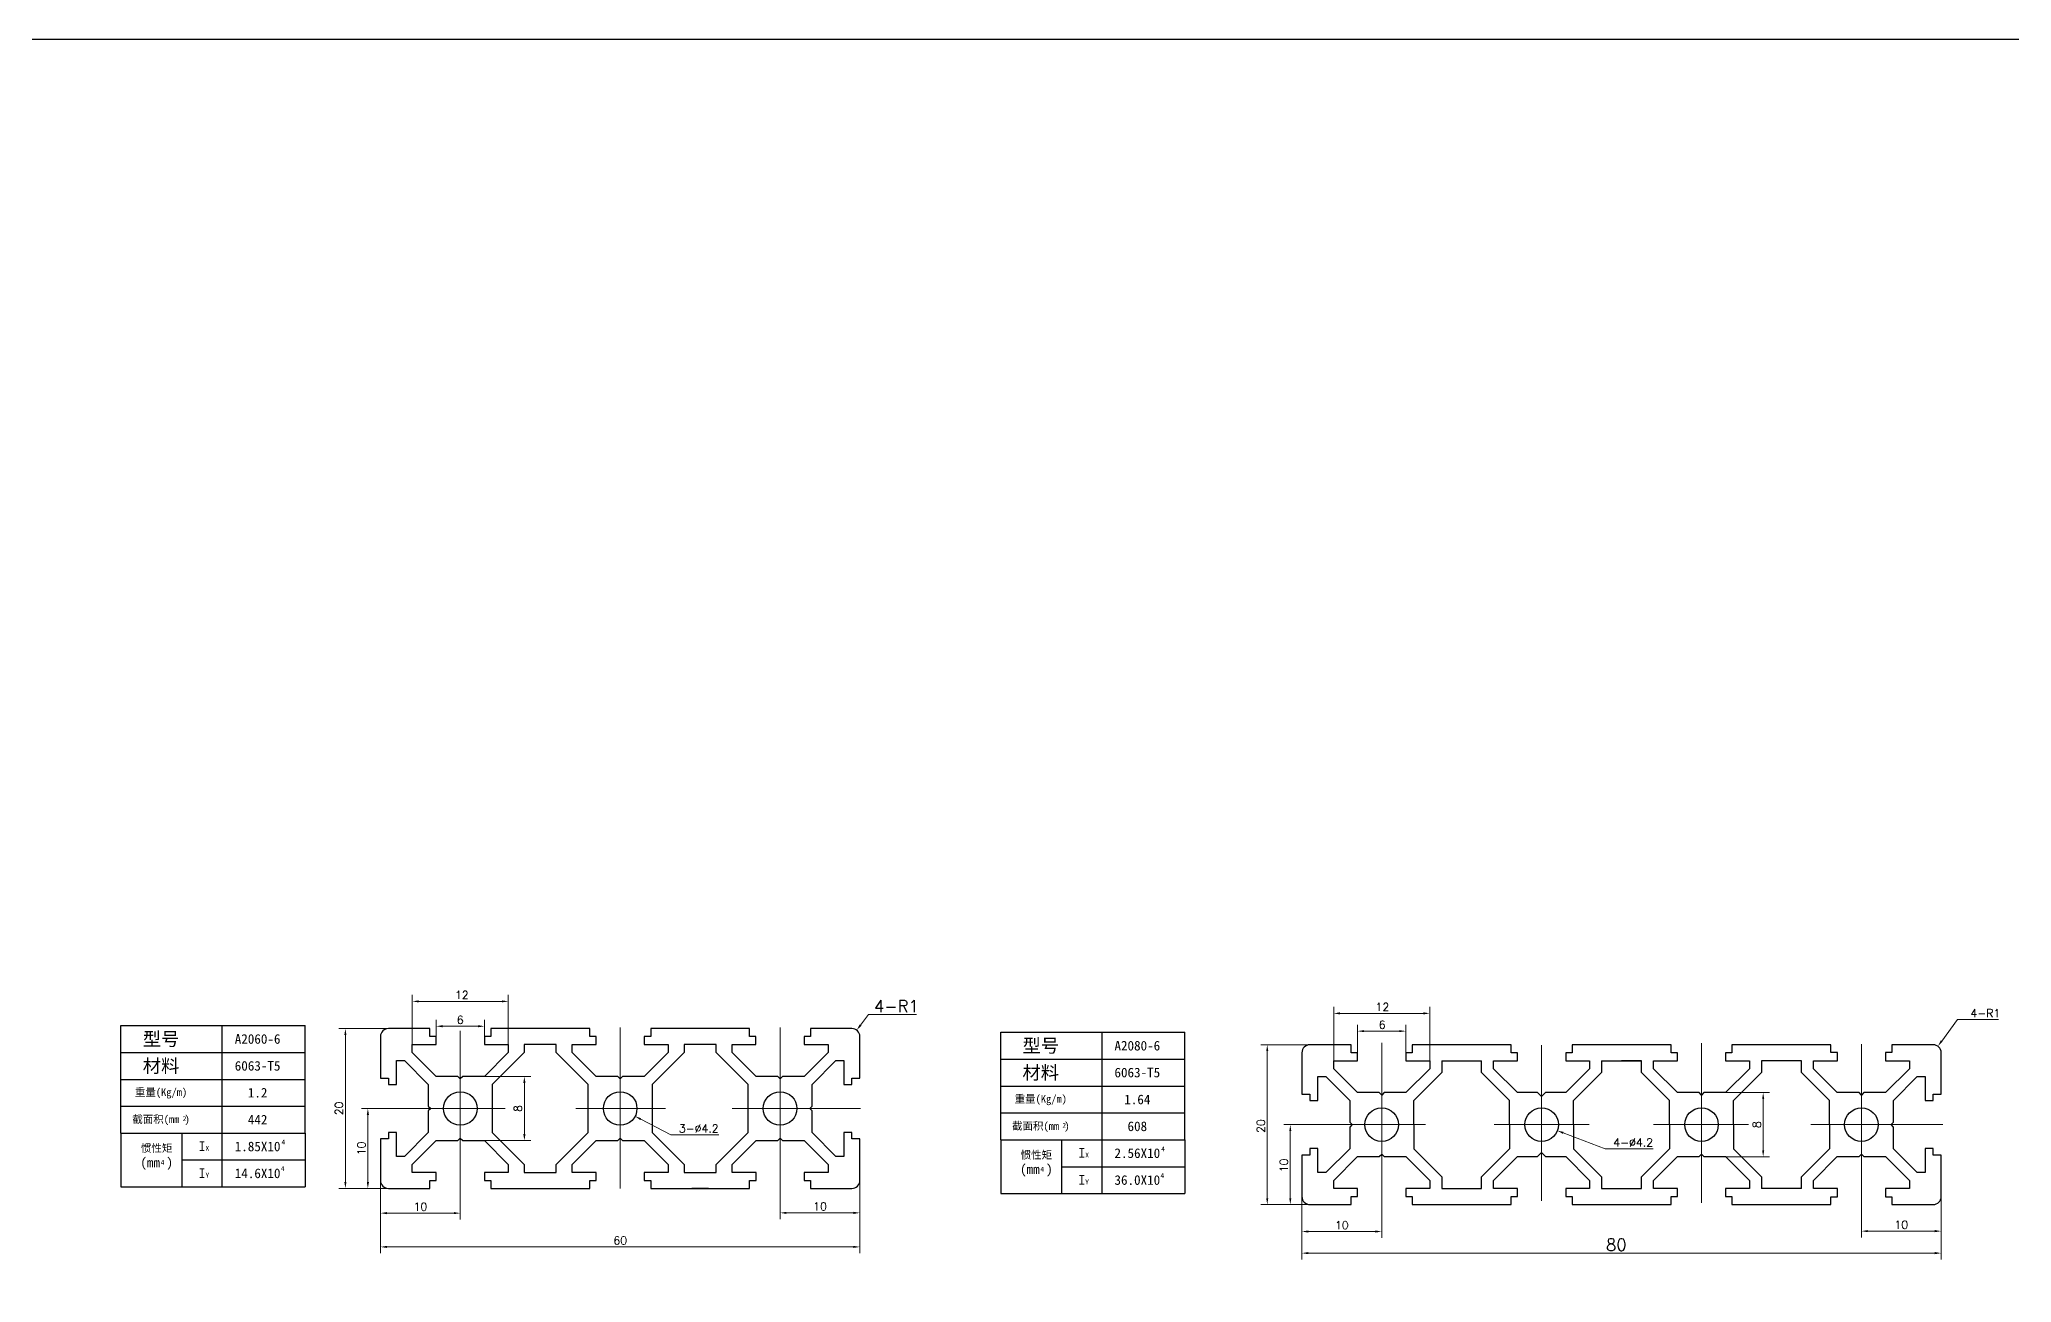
# Model space of a CAD drawing. Header units: millimetres. Extents: x 667 to 3290, y 428 to 2286.
# Drawn here: x 2364.6 to 2611.1, y 889 to 1044.4 of the extents above; entities that cross this region are included whole.
import ezdxf

# ---------------------------------------------------------------- set-up
doc = ezdxf.new("R2010")
doc.units = ezdxf.units.MM
doc.linetypes.add('ACAD_ISO10W100', pattern=[18, 12, -3, 0, -3])
doc.layers.add('DWG', color=7, linetype='Continuous')
for name, color, linetype, lineweight in [('中心线', 1, 'ACAD_ISO10W100', 0), ('粗实线', 130, 'Continuous', 30), ('细实线', 130, 'Continuous', 0)]:
    doc.layers.add(name, color=color, linetype=linetype, lineweight=lineweight)
doc.styles.get("Standard").update_dxf_attribs({"font": 'txt', "bigfont": 'gbcbig.shx'})
doc.dimstyles.new('45x45L', dxfattribs={"dimscale": 0, "dimtxt": 1.5, "dimasz": 0.8, "dimexe": 0.8, "dimexo": 0, "dimgap": 0.3, "dimtad": 1, "dimtoh": 1, "dimdec": 1, "dimzin": 0, "dimdsep": 46, "dimtxsty": 'Standard', "dimcen": 0, "dimclrd": 5, "dimclre": 5, "dimclrt": 3, "dimadec": 0, "dimazin": 0, "dimtp": 0.05, "dimtm": 0.05, "dimtfac": 1, "dimtdec": 1, "dimtofl": 0, "dimtmove": 0, "dimatfit": 3, "dimfxl": 1, "dimtolj": 1, "dimlwd": 13, "dimlwe": 13, "dimarcsym": 0})

# ---------------------------------------------------------------- blocks, each defined once
blk = doc.blocks.new('*D1209')
at = {"layer": 'DEFPOINTS', "color": 0, "transparency": 16777216}
for p in [(2414.2, 919.76), (2420.22, 921.05), (2420.22, 919.76)]:
    blk.add_point(p, dxfattribs=at)
at = {"layer": '细实线', "color": 5, "lineweight": 13, "transparency": 16777216}
for p, q in [((2414.2, 919.76), (2414.2, 921.85)), ((2420.22, 919.76), (2420.22, 921.85)), ((2415, 921.05), (2419.42, 921.05))]:
    blk.add_line(p, q, dxfattribs=at)
at = {"layer": '细实线', "color": 5, "transparency": 16777216}
for points in [[(2415, 921.19), (2415, 920.92), (2414.2, 921.05)], [(2419.42, 921.19), (2419.42, 920.92), (2420.22, 921.05)]]:
    blk.add_solid(points, dxfattribs=at)
at = {"layer": '细实线', "color": 3, "transparency": 16777216, "insert": (2417.21, 921.85), "char_height": 1, "attachment_point": 5}
blk.add_mtext('\\A1;6', dxfattribs=at)
blk = doc.blocks.new('*D1210')
at = {"layer": 'DEFPOINTS', "color": 0, "transparency": 16777216}
for p in [(2423.21, 924.16), (2411.21, 918.75), (2423.21, 918.75)]:
    blk.add_point(p, dxfattribs=at)
at = {"layer": '细实线', "color": 5, "lineweight": 13, "transparency": 16777216}
for p, q in [((2411.21, 918.75), (2411.21, 924.96)), ((2423.21, 918.75), (2423.21, 924.96)), ((2412.01, 924.16), (2422.41, 924.16))]:
    blk.add_line(p, q, dxfattribs=at)
at = {"layer": '细实线', "color": 5, "transparency": 16777216}
for points in [[(2412.01, 924.29), (2412.01, 924.03), (2411.21, 924.16)], [(2422.41, 924.29), (2422.41, 924.03), (2423.21, 924.16)]]:
    blk.add_solid(points, dxfattribs=at)
at = {"layer": '细实线', "color": 3, "transparency": 16777216, "insert": (2417.4, 924.96), "char_height": 1, "attachment_point": 5}
blk.add_mtext('\\A1;12', dxfattribs=at)
blk = doc.blocks.new('*D1211')
at = {"layer": 'DEFPOINTS', "color": 0, "transparency": 16777216}
for p in [(2407.18, 910.77), (2405.66, 900.77), (2408.25, 900.77)]:
    blk.add_point(p, dxfattribs=at)
at = {"layer": '细实线', "color": 5, "lineweight": 13, "transparency": 16777216}
for p, q in [((2407.18, 910.77), (2404.86, 910.77)), ((2405.66, 909.97), (2405.66, 901.57)), ((2408.25, 900.77), (2404.86, 900.77))]:
    blk.add_line(p, q, dxfattribs=at)
at = {"layer": '细实线', "color": 5, "transparency": 16777216}
for points in [[(2405.53, 909.97), (2405.8, 909.97), (2405.66, 910.77)], [(2405.53, 901.57), (2405.8, 901.57), (2405.66, 900.77)]]:
    blk.add_solid(points, dxfattribs=at)
at = {"layer": '细实线', "color": 3, "transparency": 16777216, "insert": (2404.86, 905.77), "char_height": 1, "attachment_point": 5, "rotation": 90}
blk.add_mtext('\\A1;10', dxfattribs=at)
blk = doc.blocks.new('*D1212')
at = {"layer": 'DEFPOINTS', "color": 0, "transparency": 16777216}
for p in [(2407.24, 901.77), (2417.21, 901.77), (2417.21, 897.68)]:
    blk.add_point(p, dxfattribs=at)
at = {"layer": '细实线', "color": 5, "lineweight": 13, "transparency": 16777216}
for p, q in [((2407.24, 901.77), (2407.24, 896.88)), ((2417.21, 901.77), (2417.21, 896.88)), ((2408.04, 897.68), (2416.41, 897.68))]:
    blk.add_line(p, q, dxfattribs=at)
at = {"layer": '细实线', "color": 5, "transparency": 16777216}
for points in [[(2408.04, 897.82), (2408.04, 897.55), (2407.24, 897.68)], [(2416.41, 897.82), (2416.41, 897.55), (2417.21, 897.68)]]:
    blk.add_solid(points, dxfattribs=at)
at = {"layer": '细实线', "color": 3, "transparency": 16777216, "insert": (2412.23, 898.48), "char_height": 1, "attachment_point": 5}
blk.add_mtext('\\A1;10', dxfattribs=at)
blk = doc.blocks.new('*D1213')
at = {"layer": 'DEFPOINTS', "color": 0, "transparency": 16777216}
for p in [(2457.18, 901.77), (2467.15, 901.77), (2467.15, 897.72)]:
    blk.add_point(p, dxfattribs=at)
at = {"layer": '细实线', "color": 5, "lineweight": 13, "transparency": 16777216}
for p, q in [((2457.18, 901.77), (2457.18, 896.92)), ((2467.15, 901.77), (2467.15, 896.92)), ((2457.98, 897.72), (2466.35, 897.72))]:
    blk.add_line(p, q, dxfattribs=at)
at = {"layer": '细实线', "color": 5, "transparency": 16777216}
for points in [[(2457.98, 897.85), (2457.98, 897.58), (2457.18, 897.72)], [(2466.35, 897.85), (2466.35, 897.58), (2467.15, 897.72)]]:
    blk.add_solid(points, dxfattribs=at)
at = {"layer": '细实线', "color": 3, "transparency": 16777216, "insert": (2462.17, 898.52), "char_height": 1, "attachment_point": 5}
blk.add_mtext('\\A1;10', dxfattribs=at)
blk = doc.blocks.new('*D1214')
at = {"layer": 'DEFPOINTS', "color": 0, "transparency": 16777216}
for p in [(2435.34, 911.74), (2439.06, 909.8)]:
    blk.add_point(p, dxfattribs=at)
at = {"layer": '细实线', "color": 5, "lineweight": 13, "transparency": 16777216}
for p, q in [((2443.52, 907.47), (2439.77, 909.43)), ((2449.52, 907.47), (2443.52, 907.47))]:
    blk.add_line(p, q, dxfattribs=at)
at = {"layer": '细实线', "color": 5, "transparency": 16777216}
blk.add_solid([(2439.83, 909.54), (2439.71, 909.31), (2439.06, 909.8)], dxfattribs=at)
at = {"layer": '细实线', "color": 3, "transparency": 16777216, "insert": (2447.02, 908.27), "char_height": 1, "attachment_point": 5}
blk.add_mtext('\\A1;3-%%c4.2', dxfattribs=at)
blk = doc.blocks.new('*D1215')
at = {"layer": 'DEFPOINTS', "color": 0, "transparency": 16777216}
for p in [(2466.15, 919.76), (2466.76, 920.56)]:
    blk.add_point(p, dxfattribs=at)
at = {"layer": '细实线', "color": 5, "lineweight": 13, "transparency": 16777216}
for p, q in [((2468.22, 922.5), (2467.24, 921.2)), ((2474.22, 922.5), (2468.22, 922.5))]:
    blk.add_line(p, q, dxfattribs=at)
at = {"layer": '细实线', "color": 5, "transparency": 16777216}
blk.add_solid([(2467.13, 921.28), (2467.35, 921.12), (2466.76, 920.56)], dxfattribs=at)
at = {"layer": '细实线', "color": 3, "transparency": 16777216, "insert": (2471.72, 923.55), "char_height": 1.5, "attachment_point": 5}
blk.add_mtext('\\A1;4-R1', dxfattribs=at)
blk = doc.blocks.new('*D1216')
at = {"layer": 'DEFPOINTS', "color": 0, "transparency": 16777216}
for p in [(2407.24, 901.77), (2467.15, 901.77), (2467.15, 893.46)]:
    blk.add_point(p, dxfattribs=at)
at = {"layer": '细实线', "color": 5, "lineweight": 13, "transparency": 16777216}
for p, q in [((2407.24, 901.77), (2407.24, 892.66)), ((2467.15, 901.77), (2467.15, 892.66)), ((2408.04, 893.46), (2466.35, 893.46))]:
    blk.add_line(p, q, dxfattribs=at)
at = {"layer": '细实线', "color": 5, "transparency": 16777216}
for points in [[(2408.04, 893.59), (2408.04, 893.33), (2407.24, 893.46)], [(2466.35, 893.59), (2466.35, 893.33), (2467.15, 893.46)]]:
    blk.add_solid(points, dxfattribs=at)
at = {"layer": '细实线', "color": 3, "transparency": 16777216, "insert": (2437.2, 894.26), "char_height": 1, "attachment_point": 5}
blk.add_mtext('\\A1;60', dxfattribs=at)
blk = doc.blocks.new('*D1217')
at = {"layer": 'DEFPOINTS', "color": 0, "transparency": 16777216}
for p in [(2402.85, 920.76), (2408.25, 920.76), (2408.25, 900.77)]:
    blk.add_point(p, dxfattribs=at)
at = {"layer": '细实线', "color": 5, "lineweight": 13, "transparency": 16777216}
for p, q in [((2408.25, 920.76), (2402.05, 920.76)), ((2402.85, 901.57), (2402.85, 919.96)), ((2408.25, 900.77), (2402.05, 900.77))]:
    blk.add_line(p, q, dxfattribs=at)
at = {"layer": '细实线', "color": 5, "transparency": 16777216}
for points in [[(2402.72, 919.96), (2402.98, 919.96), (2402.85, 920.76)], [(2402.72, 901.57), (2402.98, 901.57), (2402.85, 900.77)]]:
    blk.add_solid(points, dxfattribs=at)
at = {"layer": '细实线', "color": 3, "transparency": 16777216, "insert": (2402.05, 910.77), "char_height": 1, "attachment_point": 5, "rotation": 90}
blk.add_mtext('\\A1;20', dxfattribs=at)
blk = doc.blocks.new('*D1218')
at = {"layer": 'DEFPOINTS', "color": 0, "transparency": 16777216}
for p in [(2420.22, 914.77), (2425.22, 914.77), (2420.22, 906.76)]:
    blk.add_point(p, dxfattribs=at)
at = {"layer": '细实线', "color": 5, "lineweight": 13, "transparency": 16777216}
for p, q in [((2420.22, 914.77), (2426.02, 914.77)), ((2425.22, 907.56), (2425.22, 913.97)), ((2420.22, 906.76), (2426.02, 906.76))]:
    blk.add_line(p, q, dxfattribs=at)
at = {"layer": '细实线', "color": 5, "transparency": 16777216}
for points in [[(2425.09, 913.97), (2425.36, 913.97), (2425.22, 914.77)], [(2425.09, 907.56), (2425.36, 907.56), (2425.22, 906.76)]]:
    blk.add_solid(points, dxfattribs=at)
at = {"layer": '细实线', "color": 3, "transparency": 16777216, "insert": (2424.42, 910.77), "char_height": 1, "attachment_point": 5, "rotation": 90}
blk.add_mtext('\\A1;8', dxfattribs=at)
blk = doc.blocks.new('*D1219')
at = {"layer": 'DEFPOINTS', "color": 0, "transparency": 16777216}
for p in [(2522.4, 899.75), (2602.3, 899.75), (2602.3, 892.68)]:
    blk.add_point(p, dxfattribs=at)
at = {"layer": '粗实线', "color": 5, "lineweight": 13, "transparency": 16777216}
for p, q in [((2522.4, 899.75), (2522.4, 891.88)), ((2602.3, 899.75), (2602.3, 891.88)), ((2523.2, 892.68), (2601.5, 892.68))]:
    blk.add_line(p, q, dxfattribs=at)
at = {"layer": '粗实线', "color": 5, "transparency": 16777216}
for points in [[(2523.2, 892.82), (2523.2, 892.55), (2522.4, 892.68)], [(2601.5, 892.82), (2601.5, 892.55), (2602.3, 892.68)]]:
    blk.add_solid(points, dxfattribs=at)
at = {"layer": '粗实线', "color": 3, "transparency": 16777216, "insert": (2561.69, 893.73), "char_height": 1.5, "attachment_point": 5}
blk.add_mtext('\\A1;80', dxfattribs=at)
blk = doc.blocks.new('*D1220')
at = {"layer": 'DEFPOINTS', "color": 0, "transparency": 16777216}
for p in [(2535.38, 920.44), (2529.36, 917.74), (2535.38, 917.74)]:
    blk.add_point(p, dxfattribs=at)
at = {"layer": '细实线', "color": 5, "lineweight": 13, "transparency": 16777216}
for p, q in [((2529.36, 917.74), (2529.36, 921.24)), ((2530.16, 920.44), (2534.58, 920.44)), ((2535.38, 917.74), (2535.38, 921.24))]:
    blk.add_line(p, q, dxfattribs=at)
at = {"layer": '细实线', "color": 5, "transparency": 16777216}
for points in [[(2530.16, 920.57), (2530.16, 920.31), (2529.36, 920.44)], [(2534.58, 920.57), (2534.58, 920.31), (2535.38, 920.44)]]:
    blk.add_solid(points, dxfattribs=at)
at = {"layer": '细实线', "color": 3, "transparency": 16777216, "insert": (2532.42, 921.24), "char_height": 1, "attachment_point": 5}
blk.add_mtext('\\A1;6', dxfattribs=at)
blk = doc.blocks.new('*D1221')
at = {"layer": 'DEFPOINTS', "color": 0, "transparency": 16777216}
for p in [(2538.37, 922.66), (2526.37, 916.73), (2538.37, 916.73)]:
    blk.add_point(p, dxfattribs=at)
at = {"layer": '细实线', "color": 5, "lineweight": 13, "transparency": 16777216}
for p, q in [((2526.37, 916.73), (2526.37, 923.46)), ((2527.17, 922.66), (2537.57, 922.66)), ((2538.37, 916.73), (2538.37, 923.46))]:
    blk.add_line(p, q, dxfattribs=at)
at = {"layer": '细实线', "color": 5, "transparency": 16777216}
for points in [[(2527.17, 922.8), (2527.17, 922.53), (2526.37, 922.66)], [(2537.57, 922.8), (2537.57, 922.53), (2538.37, 922.66)]]:
    blk.add_solid(points, dxfattribs=at)
at = {"layer": '细实线', "color": 3, "transparency": 16777216, "insert": (2532.46, 923.46), "char_height": 1, "attachment_point": 5}
blk.add_mtext('\\A1;12', dxfattribs=at)
blk = doc.blocks.new('*D1222')
at = {"layer": 'DEFPOINTS', "color": 0, "transparency": 16777216}
for p in [(2550.4, 909.5), (2554.32, 908)]:
    blk.add_point(p, dxfattribs=at)
at = {"layer": '细实线', "color": 5, "lineweight": 13, "transparency": 16777216}
for p, q in [((2560.3, 905.71), (2555.07, 907.71)), ((2566.3, 905.71), (2560.3, 905.71))]:
    blk.add_line(p, q, dxfattribs=at)
at = {"layer": '细实线', "color": 5, "transparency": 16777216}
blk.add_solid([(2555.11, 907.84), (2555.02, 907.59), (2554.32, 908)], dxfattribs=at)
at = {"layer": '细实线', "color": 3, "transparency": 16777216, "insert": (2563.8, 906.51), "char_height": 1, "attachment_point": 5}
blk.add_mtext('\\A1;4-%%c4.2', dxfattribs=at)
blk = doc.blocks.new('*D1223')
at = {"layer": 'DEFPOINTS', "color": 0, "transparency": 16777216}
for p in [(2520.95, 908.75), (2523.41, 908.75), (2523.41, 898.75)]:
    blk.add_point(p, dxfattribs=at)
at = {"layer": '细实线', "color": 5, "lineweight": 13, "transparency": 16777216}
for p, q in [((2523.41, 908.75), (2520.15, 908.75)), ((2520.95, 899.55), (2520.95, 907.95)), ((2523.41, 898.75), (2520.15, 898.75))]:
    blk.add_line(p, q, dxfattribs=at)
at = {"layer": '细实线', "color": 5, "transparency": 16777216}
for points in [[(2520.82, 907.95), (2521.08, 907.95), (2520.95, 908.75)], [(2520.82, 899.55), (2521.08, 899.55), (2520.95, 898.75)]]:
    blk.add_solid(points, dxfattribs=at)
at = {"layer": '细实线', "color": 3, "transparency": 16777216, "insert": (2520.15, 903.65), "char_height": 1, "attachment_point": 5, "rotation": 90}
blk.add_mtext('\\A1;10', dxfattribs=at)
blk = doc.blocks.new('*D820')
at = {"layer": 'DEFPOINTS', "color": 0, "transparency": 16777216}
for p in [(2518.07, 918.74), (2523.4, 918.74), (2523.41, 898.75)]:
    blk.add_point(p, dxfattribs=at)
at = {"layer": '细实线', "color": 5, "lineweight": 13, "transparency": 16777216}
for p, q in [((2523.4, 918.74), (2517.27, 918.74)), ((2518.07, 899.55), (2518.07, 917.94)), ((2523.41, 898.75), (2517.27, 898.75))]:
    blk.add_line(p, q, dxfattribs=at)
at = {"layer": '细实线', "color": 5, "transparency": 16777216}
for points in [[(2517.94, 917.94), (2518.2, 917.94), (2518.07, 918.74)], [(2517.94, 899.55), (2518.2, 899.55), (2518.07, 898.75)]]:
    blk.add_solid(points, dxfattribs=at)
at = {"layer": '细实线', "color": 3, "transparency": 16777216, "insert": (2517.27, 908.57), "char_height": 1, "attachment_point": 5, "rotation": 90}
blk.add_mtext('\\A1;20', dxfattribs=at)
blk = doc.blocks.new('*D1224')
at = {"layer": 'DEFPOINTS', "color": 0, "transparency": 16777216}
for p in [(2522.4, 899.75), (2532.37, 899.75), (2532.37, 895.38)]:
    blk.add_point(p, dxfattribs=at)
at = {"layer": '细实线', "color": 5, "lineweight": 13, "transparency": 16777216}
for p, q in [((2522.4, 899.75), (2522.4, 894.58)), ((2532.37, 899.75), (2532.37, 894.58)), ((2523.2, 895.38), (2531.57, 895.38))]:
    blk.add_line(p, q, dxfattribs=at)
at = {"layer": '细实线', "color": 5, "transparency": 16777216}
for points in [[(2523.2, 895.52), (2523.2, 895.25), (2522.4, 895.38)], [(2531.57, 895.52), (2531.57, 895.25), (2532.37, 895.38)]]:
    blk.add_solid(points, dxfattribs=at)
at = {"layer": '细实线', "color": 3, "transparency": 16777216, "insert": (2527.39, 896.18), "char_height": 1, "attachment_point": 5}
blk.add_mtext('\\A1;10', dxfattribs=at)
blk = doc.blocks.new('*D1225')
at = {"layer": 'DEFPOINTS', "color": 0, "transparency": 16777216}
for p in [(2592.33, 899.75), (2602.3, 899.75), (2602.3, 895.43)]:
    blk.add_point(p, dxfattribs=at)
at = {"layer": '细实线', "color": 5, "lineweight": 13, "transparency": 16777216}
for p, q in [((2592.33, 899.75), (2592.33, 894.63)), ((2602.3, 899.75), (2602.3, 894.63)), ((2593.13, 895.43), (2601.5, 895.43))]:
    blk.add_line(p, q, dxfattribs=at)
at = {"layer": '细实线', "color": 5, "transparency": 16777216}
for points in [[(2593.13, 895.57), (2593.13, 895.3), (2592.33, 895.43)], [(2601.5, 895.57), (2601.5, 895.3), (2602.3, 895.43)]]:
    blk.add_solid(points, dxfattribs=at)
at = {"layer": '细实线', "color": 3, "transparency": 16777216, "insert": (2597.31, 896.23), "char_height": 1, "attachment_point": 5}
blk.add_mtext('\\A1;10', dxfattribs=at)
blk = doc.blocks.new('*D1226')
at = {"layer": 'DEFPOINTS', "color": 0, "transparency": 16777216}
for p in [(2601.3, 917.74), (2601.89, 918.55)]:
    blk.add_point(p, dxfattribs=at)
at = {"layer": '细实线', "color": 5, "lineweight": 13, "transparency": 16777216}
for p, q in [((2604.32, 921.88), (2602.36, 919.2)), ((2609.48, 921.88), (2604.32, 921.88))]:
    blk.add_line(p, q, dxfattribs=at)
at = {"layer": '细实线', "color": 5, "transparency": 16777216}
blk.add_solid([(2602.25, 919.28), (2602.47, 919.12), (2601.89, 918.55)], dxfattribs=at)
at = {"layer": '细实线', "color": 3, "transparency": 16777216, "insert": (2607.82, 922.68), "char_height": 1, "attachment_point": 5}
blk.add_mtext('\\A1;4-R1', dxfattribs=at)
blk = doc.blocks.new('*D1227')
at = {"layer": 'DEFPOINTS', "color": 0, "transparency": 16777216}
for p in [(2575.35, 912.75), (2580.05, 912.75), (2575.35, 904.74)]:
    blk.add_point(p, dxfattribs=at)
at = {"layer": '细实线', "color": 5, "lineweight": 13, "transparency": 16777216}
for p, q in [((2575.35, 912.75), (2580.85, 912.75)), ((2580.05, 905.54), (2580.05, 911.95)), ((2575.35, 904.74), (2580.85, 904.74))]:
    blk.add_line(p, q, dxfattribs=at)
at = {"layer": '细实线', "color": 5, "transparency": 16777216}
for points in [[(2579.92, 911.95), (2580.18, 911.95), (2580.05, 912.75)], [(2579.92, 905.54), (2580.18, 905.54), (2580.05, 904.74)]]:
    blk.add_solid(points, dxfattribs=at)
at = {"layer": '细实线', "color": 3, "transparency": 16777216, "insert": (2579.25, 908.75), "char_height": 1, "attachment_point": 5, "rotation": 90}
blk.add_mtext('\\A1;8', dxfattribs=at)

msp = doc.modelspace()

# ---------------------------------------------------------------- linework, layer by layer
at = {"layer": 'DWG', "lineweight": -2}
for p, q in [((2536.373, 911.755), (2539.873, 915.264)), ((2539.873, 916.733), (2544.858, 916.733)), ((2548.358, 911.755), (2544.858, 915.264)), ((2556.358, 911.755), (2559.858, 915.264)), ((2576.344, 911.755), (2579.844, 915.264)), ((2584.829, 916.733), (2579.844, 916.733)), ((2536.373, 908.748), (2536.373, 911.755)), ((2548.358, 908.748), (2548.358, 911.755)), ((2556.358, 908.748), (2556.358, 911.755)), ((2568.344, 908.748), (2568.344, 911.755)), ((2576.344, 908.748), (2576.344, 911.755)), ((2588.329, 908.748), (2588.329, 911.755)), ((2536.373, 908.748), (2536.373, 905.741)), ((2548.358, 908.748), (2548.358, 905.741)), ((2556.358, 908.748), (2556.358, 905.741)), ((2568.344, 908.748), (2568.344, 905.741)), ((2576.344, 908.748), (2576.344, 905.741)), ((2588.329, 908.748), (2588.329, 905.741)), ((2556.358, 905.741), (2559.858, 902.232)), ((2576.344, 905.741), (2579.844, 902.232)), ((2588.329, 905.741), (2584.829, 902.232)), ((2448.216, 900.773), (2446.164, 900.773)), ((2584.829, 900.763), (2579.844, 900.763))]:
    msp.add_line(p, q, dxfattribs=at)
at = {"layer": 'DWG'}
for p, q in [((2539.873, 900.763), (2544.858, 900.763)), ((2559.858, 900.763), (2564.844, 900.763))]:
    msp.add_line(p, q, dxfattribs=at)
at = {"layer": 'DWG', "lineweight": -2}
msp.add_lwpolyline([(2421.212, 913.775), (2421.212, 911.068), (2421.212, 910.468), (2421.212, 907.76), (2425.197, 903.765), (2425.197, 902.783), (2429.212, 902.783), (2429.212, 903.765), (2433.197, 907.76), (2433.197, 910.768), (2433.197, 913.775), (2429.212, 917.77), (2429.212, 918.753), (2425.197, 918.753), (2425.197, 917.77)], close=True, dxfattribs=at)
at = {"layer": '中心线'}
for p, q in [((2417.212, 910.768), (2417.212, 920.495)), ((2437.197, 910.768), (2437.197, 920.886)), ((2457.182, 910.768), (2457.182, 920.882)), ((2532.373, 908.748), (2532.373, 918.961)), ((2552.358, 908.748), (2552.358, 918.699)), ((2572.344, 908.748), (2572.344, 918.926)), ((2592.329, 908.748), (2592.329, 918.829)), ((2417.212, 910.768), (2407.182, 910.768)), ((2417.212, 910.768), (2417.212, 900.729)), ((2417.212, 910.768), (2422.807, 910.768)), ((2437.197, 910.768), (2431.652, 910.768)), ((2437.197, 910.768), (2437.197, 900.748)), ((2437.197, 910.768), (2442.848, 910.768)), ((2457.182, 910.768), (2451.182, 910.768)), ((2457.182, 910.768), (2467.237, 910.768)), ((2457.182, 910.768), (2457.182, 900.613)), ((2532.373, 908.748), (2522.072, 908.748)), ((2532.373, 908.748), (2532.373, 898.559)), ((2532.373, 908.748), (2537.834, 908.748)), ((2552.358, 908.748), (2546.436, 908.748)), ((2552.358, 908.748), (2558.318, 908.748)), ((2552.358, 908.748), (2552.358, 899.218)), ((2572.344, 908.748), (2566.349, 908.748)), ((2572.344, 908.748), (2572.344, 898.96)), ((2572.344, 908.748), (2578.222, 908.748)), ((2592.329, 908.748), (2586.002, 908.748)), ((2592.329, 908.748), (2602.5, 908.748)), ((2592.329, 908.748), (2592.329, 898.796))]:
    msp.add_line(p, q, dxfattribs=at)
at = {"layer": '粗实线'}
for p, q in [((2374.806, 921.133), (2397.833, 921.133)), ((2374.806, 907.693), (2374.806, 921.133)), ((2387.429, 921.133), (2387.429, 900.973)), ((2397.833, 907.693), (2397.833, 921.133)), ((2484.755, 906.853), (2484.755, 920.293)), ((2484.755, 920.293), (2507.782, 920.293)), ((2497.378, 920.293), (2497.378, 900.133)), ((2507.782, 906.853), (2507.782, 920.293)), ((2374.806, 917.773), (2397.833, 917.773)), ((2484.755, 916.933), (2507.782, 916.933)), ((2522.402, 917.743), (2522.402, 912.548)), ((2528.564, 918.743), (2523.402, 918.743)), ((2528.564, 917.743), (2528.564, 918.743)), ((2529.364, 917.743), (2528.564, 917.743)), ((2529.364, 916.733), (2529.364, 917.743)), ((2535.382, 917.743), (2535.382, 916.733)), ((2536.182, 917.743), (2535.382, 917.743)), ((2536.182, 918.743), (2536.182, 917.743)), ((2548.55, 918.743), (2536.182, 918.743)), ((2548.55, 917.743), (2548.55, 918.743)), ((2549.35, 917.743), (2548.55, 917.743)), ((2549.35, 916.733), (2549.35, 917.743)), ((2555.367, 917.743), (2555.367, 916.733)), ((2556.167, 917.743), (2555.367, 917.743)), ((2556.167, 918.743), (2556.167, 917.743)), ((2568.535, 918.743), (2556.167, 918.743)), ((2568.535, 917.743), (2568.535, 918.743)), ((2569.335, 917.743), (2568.535, 917.743)), ((2569.335, 916.733), (2569.335, 917.743)), ((2575.353, 917.743), (2575.353, 916.733)), ((2576.153, 917.743), (2575.353, 917.743)), ((2576.153, 918.743), (2576.153, 917.743)), ((2588.518, 918.743), (2576.153, 918.743)), ((2588.518, 917.789), (2588.518, 918.743)), ((2589.321, 917.789), (2588.518, 917.789)), ((2589.321, 916.733), (2589.321, 917.789)), ((2595.338, 917.789), (2595.338, 916.733)), ((2596.14, 917.789), (2595.338, 917.789)), ((2596.14, 918.743), (2596.14, 917.789)), ((2601.301, 918.743), (2596.14, 918.743)), ((2602.301, 912.548), (2602.301, 917.743)), ((2409.226, 916.768), (2410.226, 916.768)), ((2524.388, 914.748), (2525.388, 914.748)), ((2524.388, 911.748), (2524.388, 914.748)), ((2525.388, 914.748), (2528.373, 911.755)), ((2526.373, 916.733), (2529.364, 916.733)), ((2526.373, 915.733), (2526.373, 916.733)), ((2529.362, 912.752), (2526.373, 915.733)), ((2535.382, 916.733), (2538.373, 916.733)), ((2538.373, 915.733), (2535.384, 912.752)), ((2538.373, 916.733), (2538.373, 915.733)), ((2539.873, 916.733), (2539.873, 915.264)), ((2544.858, 915.264), (2544.858, 916.733)), ((2546.358, 916.733), (2549.35, 916.733)), ((2546.358, 915.733), (2546.358, 916.733)), ((2549.347, 912.752), (2546.358, 915.733)), ((2555.367, 916.733), (2558.358, 916.733)), ((2558.358, 915.733), (2555.369, 912.752)), ((2558.358, 916.733), (2558.358, 915.733)), ((2559.858, 916.733), (2564.844, 916.733)), ((2559.858, 916.733), (2559.858, 915.264)), ((2564.844, 916.733), (2562.351, 916.733)), ((2564.844, 915.264), (2564.844, 916.733)), ((2568.344, 911.755), (2564.844, 915.264)), ((2566.344, 916.733), (2569.335, 916.733)), ((2566.344, 915.733), (2566.344, 916.733)), ((2569.333, 912.752), (2566.344, 915.733)), ((2575.353, 916.733), (2578.344, 916.733)), ((2578.344, 915.733), (2575.355, 912.752)), ((2578.344, 916.733), (2578.344, 915.733)), ((2579.844, 916.733), (2579.844, 915.264)), ((2584.829, 915.264), (2584.829, 916.733)), ((2588.329, 911.755), (2584.829, 915.264)), ((2586.329, 916.733), (2589.321, 916.733)), ((2586.329, 915.733), (2586.329, 916.733)), ((2589.318, 912.752), (2586.329, 915.733)), ((2595.338, 916.733), (2598.329, 916.733)), ((2598.329, 915.733), (2595.34, 912.752)), ((2596.329, 911.755), (2599.315, 914.748)), ((2598.329, 916.733), (2598.329, 915.733)), ((2599.315, 914.748), (2600.315, 914.748)), ((2600.315, 914.748), (2600.315, 911.748)), ((2374.806, 914.413), (2397.833, 914.413)), ((2375.646, 914.413), (2394.833, 914.413)), ((2376.486, 914.413), (2394.833, 914.413)), ((2377.326, 914.413), (2394.833, 914.413)), ((2484.755, 913.573), (2507.782, 913.573)), ((2485.595, 913.573), (2504.782, 913.573)), ((2486.435, 913.573), (2504.782, 913.573)), ((2487.275, 913.573), (2504.782, 913.573)), ((2522.402, 912.548), (2523.402, 912.548)), ((2523.402, 912.548), (2523.402, 911.748)), ((2532.074, 912.748), (2529.362, 912.752)), ((2532.373, 912.448), (2532.074, 912.748)), ((2532.673, 912.748), (2532.373, 912.448)), ((2535.384, 912.752), (2532.673, 912.748)), ((2551.86, 912.749), (2549.347, 912.752)), ((2552.358, 912.248), (2551.86, 912.749)), ((2552.859, 912.749), (2552.358, 912.248)), ((2555.369, 912.752), (2552.859, 912.749)), ((2572.045, 912.748), (2569.333, 912.752)), ((2572.344, 912.448), (2572.045, 912.748)), ((2572.644, 912.748), (2572.344, 912.448)), ((2575.355, 912.752), (2572.644, 912.748)), ((2592.03, 912.748), (2589.318, 912.752)), ((2592.329, 912.448), (2592.03, 912.748)), ((2592.63, 912.748), (2592.329, 912.448)), ((2595.34, 912.752), (2592.63, 912.748)), ((2601.301, 912.548), (2602.301, 912.548)), ((2601.301, 911.748), (2601.301, 912.548)), ((2374.806, 911.053), (2397.833, 911.053)), ((2376.486, 911.053), (2394.833, 911.053)), ((2377.326, 911.053), (2394.833, 911.053)), ((2484.755, 910.213), (2507.782, 910.213)), ((2486.435, 910.213), (2504.782, 910.213)), ((2487.275, 910.213), (2504.782, 910.213)), ((2523.402, 911.748), (2524.388, 911.748)), ((2528.373, 911.755), (2528.373, 909.048)), ((2596.329, 909.047), (2596.329, 911.755)), ((2600.315, 911.748), (2601.301, 911.748)), ((2374.806, 907.693), (2397.833, 907.693)), ((2374.806, 907.693), (2374.806, 900.973)), ((2375.646, 907.693), (2394.833, 907.693)), ((2376.486, 907.693), (2394.833, 907.693)), ((2377.326, 907.693), (2394.833, 907.693)), ((2382.463, 900.973), (2382.463, 907.693)), ((2397.833, 907.693), (2397.833, 900.973)), ((2528.373, 909.048), (2528.673, 908.748)), ((2528.673, 908.748), (2528.373, 908.449)), ((2528.373, 908.449), (2528.373, 905.741)), ((2596.029, 908.748), (2596.329, 909.047)), ((2596.329, 908.448), (2596.029, 908.748)), ((2596.329, 905.741), (2596.329, 908.448)), ((2410.226, 904.768), (2409.226, 904.768)), ((2420.223, 906.764), (2423.212, 903.782)), ((2484.755, 906.853), (2484.755, 900.133)), ((2484.755, 906.853), (2507.782, 906.853)), ((2485.595, 906.853), (2504.782, 906.853)), ((2486.435, 906.853), (2504.782, 906.853)), ((2487.275, 906.853), (2504.782, 906.853)), ((2492.412, 900.133), (2492.412, 906.853)), ((2507.782, 906.853), (2507.782, 900.133)), ((2522.402, 904.948), (2522.402, 899.748)), ((2523.402, 904.948), (2522.402, 904.948)), ((2523.402, 905.748), (2523.402, 904.948)), ((2524.388, 905.748), (2523.402, 905.748)), ((2524.388, 902.748), (2524.388, 905.748)), ((2528.373, 905.741), (2525.388, 902.748)), ((2526.373, 901.763), (2529.362, 904.744)), ((2529.362, 904.744), (2532.073, 904.748)), ((2532.073, 904.748), (2532.373, 905.048)), ((2532.373, 905.048), (2532.672, 904.748)), ((2532.672, 904.748), (2535.384, 904.744)), ((2535.384, 904.744), (2538.373, 901.763)), ((2536.373, 905.741), (2539.873, 902.232)), ((2544.858, 902.232), (2548.358, 905.741)), ((2546.358, 901.763), (2549.347, 904.744)), ((2549.347, 904.744), (2551.858, 904.747)), ((2551.858, 904.747), (2552.358, 905.248)), ((2552.358, 905.248), (2552.857, 904.747)), ((2552.857, 904.747), (2555.369, 904.744)), ((2555.369, 904.744), (2558.358, 901.763)), ((2564.844, 902.232), (2568.344, 905.741)), ((2566.344, 901.763), (2569.333, 904.744)), ((2569.333, 904.744), (2572.045, 904.748)), ((2572.045, 904.748), (2572.344, 905.048)), ((2572.344, 905.048), (2572.644, 904.748)), ((2572.644, 904.748), (2575.355, 904.744)), ((2575.355, 904.744), (2578.344, 901.763)), ((2586.329, 901.763), (2589.318, 904.744)), ((2589.318, 904.744), (2592.029, 904.748)), ((2592.029, 904.748), (2592.329, 905.048)), ((2592.329, 905.048), (2592.628, 904.748)), ((2592.628, 904.748), (2595.34, 904.744)), ((2595.34, 904.744), (2598.329, 901.763)), ((2599.315, 902.748), (2596.329, 905.741)), ((2600.315, 905.748), (2600.315, 902.748)), ((2601.301, 905.748), (2600.315, 905.748)), ((2601.301, 904.948), (2601.301, 905.748)), ((2602.301, 904.948), (2601.301, 904.948)), ((2602.301, 899.753), (2602.301, 904.948)), ((2382.463, 904.333), (2397.833, 904.333)), ((2423.212, 902.783), (2420.22, 902.783)), ((2423.212, 903.782), (2423.212, 902.783)), ((2431.197, 902.783), (2431.197, 903.782)), ((2492.412, 903.493), (2507.782, 903.493)), ((2525.388, 902.748), (2524.388, 902.748)), ((2539.873, 902.232), (2539.873, 900.763)), ((2544.858, 900.763), (2544.858, 902.232)), ((2559.858, 902.232), (2559.858, 900.763)), ((2564.844, 900.763), (2564.844, 902.232)), ((2579.844, 902.232), (2579.844, 900.763)), ((2584.829, 900.763), (2584.829, 902.232)), ((2600.315, 902.748), (2599.315, 902.748)), ((2374.806, 900.973), (2397.833, 900.973)), ((2484.755, 900.133), (2507.782, 900.133)), ((2526.373, 900.763), (2526.373, 901.763)), ((2529.364, 900.763), (2526.373, 900.763)), ((2528.564, 899.753), (2529.364, 899.753)), ((2528.564, 898.753), (2528.564, 899.753)), ((2529.364, 899.753), (2529.364, 900.763)), ((2535.382, 900.763), (2535.382, 899.753)), ((2538.373, 900.763), (2535.382, 900.763)), ((2535.382, 899.753), (2536.182, 899.753)), ((2536.182, 899.753), (2536.182, 898.753)), ((2538.373, 901.763), (2538.373, 900.763)), ((2546.358, 900.763), (2546.358, 901.763)), ((2549.35, 900.763), (2546.358, 900.763)), ((2548.55, 899.753), (2549.35, 899.753)), ((2548.55, 898.753), (2548.55, 899.753)), ((2549.35, 899.753), (2549.35, 900.763)), ((2555.367, 900.763), (2555.367, 899.753)), ((2558.358, 900.763), (2555.367, 900.763)), ((2555.367, 899.753), (2556.167, 899.753)), ((2556.167, 899.753), (2556.167, 898.753)), ((2558.358, 901.763), (2558.358, 900.763)), ((2566.344, 900.763), (2566.344, 901.763)), ((2569.335, 900.763), (2566.344, 900.763)), ((2568.535, 899.753), (2569.335, 899.753)), ((2568.535, 898.753), (2568.535, 899.753)), ((2569.335, 899.753), (2569.335, 900.763)), ((2575.353, 900.763), (2575.353, 899.753)), ((2578.344, 900.763), (2575.353, 900.763)), ((2575.353, 899.753), (2576.153, 899.753)), ((2576.153, 899.753), (2576.153, 898.753)), ((2578.344, 901.763), (2578.344, 900.763)), ((2586.329, 900.763), (2586.329, 901.763)), ((2589.321, 900.763), (2586.329, 900.763)), ((2588.518, 899.707), (2589.321, 899.707)), ((2588.518, 898.753), (2588.518, 899.707)), ((2589.321, 899.707), (2589.321, 900.763)), ((2595.338, 900.763), (2595.338, 899.707)), ((2598.329, 900.763), (2595.338, 900.763)), ((2595.338, 899.707), (2596.14, 899.707)), ((2596.14, 899.707), (2596.14, 898.753)), ((2598.329, 901.763), (2598.329, 900.763)), ((2523.406, 898.753), (2528.564, 898.753)), ((2536.182, 898.753), (2548.55, 898.753)), ((2556.167, 898.753), (2568.535, 898.753)), ((2576.153, 898.753), (2588.518, 898.753)), ((2596.14, 898.753), (2601.301, 898.753))]:
    msp.add_line(p, q, dxfattribs=at)
for points in [[(1880.922, 427.569), (3290.289, 427.569), (3290.289, 1044.446), (1880.922, 1044.446)], [(2445.182, 902.783), (2449.197, 902.783), (2449.197, 903.765), (2453.182, 907.76), (2453.182, 910.768), (2453.182, 913.775), (2449.197, 917.77), (2449.197, 918.753), (2445.182, 918.753), (2445.182, 917.77), (2441.197, 913.775), (2441.197, 910.768), (2441.197, 907.76), (2445.182, 903.765)]]:
    msp.add_lwpolyline(points, close=True, dxfattribs=at)
msp.add_lwpolyline([(2408.24, 907.768), (2408.24, 906.968), (2407.24, 906.968), (2407.24, 901.768, 0.4142136), (2408.245, 900.773), (2413.403, 900.773), (2413.403, 901.773), (2414.203, 901.773), (2414.203, 902.783), (2411.212, 902.783), (2411.212, 903.782), (2414.201, 906.764), (2416.911, 906.767), (2417.212, 907.068), (2417.512, 906.767), (2420.223, 906.764), (2423.212, 903.782), (2423.212, 902.783), (2420.22, 902.783), (2420.22, 901.773), (2421.02, 901.773), (2421.02, 900.773), (2433.388, 900.773), (2433.388, 901.773), (2434.188, 901.773), (2434.188, 902.783), (2431.197, 902.783), (2431.197, 903.782), (2434.186, 906.764), (2436.897, 906.767), (2437.197, 907.068), (2437.497, 906.767), (2440.208, 906.764), (2443.197, 903.782), (2443.197, 902.783), (2440.206, 902.783), (2440.206, 901.773), (2441.006, 901.773), (2441.006, 900.773), (2453.369, 900.773), (2453.369, 901.778), (2454.174, 901.778), (2454.174, 902.783), (2451.182, 902.783), (2451.182, 903.782), (2454.171, 906.764), (2456.882, 906.767), (2457.182, 907.068), (2457.481, 906.767), (2460.193, 906.764), (2463.182, 903.782), (2463.182, 902.783), (2460.187, 902.783), (2460.187, 901.778), (2460.987, 901.778), (2460.987, 900.773), (2466.149, 900.773, 0.4142136), (2467.154, 901.768), (2467.154, 906.968), (2466.154, 906.968), (2466.154, 907.768), (2465.168, 907.768), (2465.168, 904.768), (2464.168, 904.768), (2461.182, 907.76), (2461.182, 910.468), (2460.882, 910.768), (2461.182, 911.066), (2461.182, 913.775), (2464.168, 916.768), (2465.168, 916.768), (2465.168, 913.768), (2466.154, 913.768), (2466.154, 914.568), (2467.154, 914.568), (2467.154, 919.768, 0.4142136), (2466.149, 920.763), (2460.987, 920.763), (2460.987, 919.758), (2460.187, 919.758), (2460.187, 918.753), (2463.182, 918.753), (2463.182, 917.753), (2460.193, 914.771), (2457.483, 914.768), (2457.182, 914.468), (2456.884, 914.768), (2454.171, 914.771), (2451.182, 917.753), (2451.182, 918.753), (2454.169, 918.753), (2454.169, 919.758), (2453.369, 919.758), (2453.369, 920.763), (2441.006, 920.763), (2441.006, 919.763), (2440.206, 919.763), (2440.206, 918.753), (2443.197, 918.753), (2443.197, 917.753), (2440.208, 914.771), (2437.497, 914.768), (2437.197, 914.468), (2436.897, 914.768), (2434.186, 914.771), (2431.197, 917.753), (2431.197, 918.753), (2434.188, 918.753), (2434.188, 919.763), (2433.388, 919.763), (2433.388, 920.763), (2421.02, 920.763), (2421.02, 919.763), (2420.22, 919.763), (2420.22, 918.753), (2423.212, 918.753), (2423.212, 917.753), (2420.223, 914.771), (2417.512, 914.768), (2417.212, 914.468), (2416.911, 914.768), (2414.201, 914.771), (2411.212, 917.753), (2411.212, 918.753), (2414.203, 918.753), (2414.203, 919.763), (2413.403, 919.763), (2413.403, 920.763), (2408.245, 920.763, 0.4142136), (2407.24, 919.768), (2407.24, 914.568), (2408.24, 914.568), (2408.24, 913.768), (2409.226, 913.768), (2409.226, 916.768), (2410.226, 916.768), (2413.212, 913.775), (2413.212, 911.068), (2413.512, 910.768), (2413.212, 910.468), (2413.212, 907.76), (2410.226, 904.768), (2409.226, 904.768), (2409.226, 907.768), (2408.24, 907.768)], format="xyb", dxfattribs=at)
for centre in [(2417.212, 910.768), (2437.197, 910.768), (2457.182, 910.768), (2532.373, 908.748), (2552.358, 908.748), (2572.344, 908.748), (2592.329, 908.748)]:
    msp.add_circle(centre, 2.1, dxfattribs=at)
for centre, start, end in [((2523.402, 917.743), 90, 180), ((2601.301, 917.743), 0, 90), ((2523.402, 899.753), 180.27112, 270.27112), ((2601.301, 899.753), 270, 0)]:
    msp.add_arc(centre, 1, start, end, dxfattribs=at)

# ---------------------------------------------------------------- texts
for s, insert, char_height, width, attachment_point in [('{\\f宋体|b0|i0|c134|p54;型号}', (2379.813, 919.37), 1.68, 10.01381, 5), ('{\\f宋体|b0|i0|c134|p2;A2060-6}', (2391.881, 919.453), 1.2, 11.9043, 5), ('{\\f宋体|b0|i0|c134|p54;型号}', (2489.762, 918.53), 1.68, 10.01381, 5), ('{\\f宋体|b0|i0|c134|p54;材料}', (2379.813, 916.01), 1.68, 10.01381, 5), ('{\\f宋体|b0|i0|c134|p2;A2080-6}', (2501.83, 918.613), 1.2, 11.9043, 5), ('{\\f宋体|b0|i0|c134|p2;6063-T5}', (2391.881, 916.093), 1.2, 11.9043, 5), ('{\\f宋体|b0|i0|c134|p54;材料}', (2489.762, 915.17), 1.68, 10.01381, 5), ('{\\f宋体|b0|i0|c134|p2;6063-T5}', (2501.83, 915.253), 1.2, 11.9043, 5), ('{\\f宋体|b0|i0|c134|p54;重量(Kg/m)}', (2379.813, 912.65), 0.96, 10.01376, 5), ('{\\f宋体|b0|i0|c134|p2;1.2}', (2391.881, 912.733), 1.2, 11.9043, 5), ('{\\f宋体|b0|i0|c134|p54;重量(Kg/m)}', (2489.762, 911.81), 0.96, 10.01376, 5), ('{\\f宋体|b0|i0|c134|p2;1.64}', (2501.83, 911.893), 1.2, 11.9043, 5), ('{\\f宋体|b0|i0|c134|p54;截面积(mm )}', (2379.813, 909.29), 0.96, 10.01376, 5), ('{\\f宋体|b0|i0|c134|p2;2}', (2382.514, 909.802), 0.6, 0.81252, 1), ('{\\f宋体|b0|i0|c134|p2;442}', (2391.881, 909.373), 1.2, 11.9043, 5), ('{\\f宋体|b0|i0|c134|p54;截面积(mm )}', (2489.762, 908.45), 0.96, 10.01376, 5), ('{\\f宋体|b0|i0|c134|p2;2}', (2492.463, 908.962), 0.6, 0.81252, 1), ('{\\f宋体|b0|i0|c134|p2;608}', (2501.83, 908.533), 1.2, 11.9043, 5), ('{\\f宋体|b0|i0|c134|p54;惯性矩}', (2379.263, 905.751), 0.96, 10.01376, 5), ('{\\f宋体|b0|i0|c134|p54;(mm )}', (2379.263, 903.852), 1.2, 10.01376, 5), ('{\\f宋体|b0|i0|c134|p2;I}', (2384.946, 906.054), 1.2, 4.96605, 5), ('{\\f宋体|b0|i0|c134|p2;X}', (2385.366, 906.091), 0.6, 0.7035, 1), ('{\\f宋体|b0|i0|c134|p2;1.85X10}', (2391.881, 906.013), 1.2, 11.9043, 5), ('{\\f宋体|b0|i0|c134|p2;4}', (2394.869, 906.869), 0.6, 0.8631, 1), ('{\\f宋体|b0|i0|c134|p54;惯性矩}', (2489.212, 904.911), 0.96, 10.01376, 5), ('{\\f宋体|b0|i0|c134|p2;I}', (2494.895, 905.214), 1.2, 4.96605, 5), ('{\\f宋体|b0|i0|c134|p2;X}', (2495.315, 905.251), 0.6, 0.7035, 1), ('{\\f宋体|b0|i0|c134|p2;2.56X10}', (2501.83, 905.173), 1.2, 11.9043, 5), ('{\\f宋体|b0|i0|c134|p2;4}', (2504.818, 906.029), 0.6, 0.8631, 1), ('{\\f宋体|b0|i0|c134|p2;4}', (2379.76, 904.327), 0.6, 0.814, 1), ('{\\f宋体|b0|i0|c134|p2;I}', (2384.946, 902.694), 1.2, 4.96605, 5), ('{\\f宋体|b0|i0|c134|p2;Y}', (2385.366, 902.731), 0.6, 0.7035, 1), ('{\\f宋体|b0|i0|c134|p2;14.6X10}', (2391.881, 902.653), 1.2, 11.9043, 5), ('{\\f宋体|b0|i0|c134|p2;4}', (2394.777, 903.536), 0.6, 0.8631, 1), ('{\\f宋体|b0|i0|c134|p54;(mm )}', (2489.212, 903.012), 1.2, 10.01376, 5), ('{\\f宋体|b0|i0|c134|p2;4}', (2489.709, 903.487), 0.6, 0.814, 1), ('{\\f宋体|b0|i0|c134|p2;I}', (2494.895, 901.854), 1.2, 4.96605, 5), ('{\\f宋体|b0|i0|c134|p2;36.0X10}', (2501.83, 901.813), 1.2, 11.9043, 5), ('{\\f宋体|b0|i0|c134|p2;4}', (2504.726, 902.696), 0.6, 0.8631, 1), ('{\\f宋体|b0|i0|c134|p2;Y}', (2495.315, 901.891), 0.6, 0.7035, 1)]:
    msp.add_mtext(s, dxfattribs=dict(at, insert=insert, char_height=char_height, width=width, attachment_point=attachment_point))

# ---------------------------------------------------------------- dimensions: what is measured, and where the dimension line sits
dim = msp.add_linear_dim(base=(2602.301, 892.685), p1=(2522.402, 899.748), p2=(2602.301, 899.753), text='80', dimstyle='45x45L', override={"dimscale": 1}, dxfattribs=at)
dim.commit()
dim.dimension.update_dxf_attribs({"geometry": '*D1219', "text_midpoint": (2561.693, 892.685), "dimtype": 160})
at = {"layer": '细实线'}
for base, p1, p2, text, picture, middle in [((2423.212, 924.159), (2411.212, 918.753), (2423.212, 918.753), '12', '*D1210', (2417.402, 924.159)), ((2538.373, 922.662), (2526.373, 916.733), (2538.373, 916.733), '12', '*D1221', (2532.462, 922.662)), ((2535.382, 920.439), (2529.364, 917.743), (2535.382, 917.743), '6', '*D1220', (2532.416, 920.439))]:
    dim = msp.add_linear_dim(base=base, p1=p1, p2=p2, text=text, dimstyle='45x45L', override={"dimscale": 1, "dimtxt": 1}, dxfattribs=at)
    dim.commit()
    dim.dimension.update_dxf_attribs({"geometry": picture, "text_midpoint": middle, "dimtype": 160})
for center, mpoint, override, picture, middle in [((2466.154, 919.763), (2466.757, 920.56), {"dimscale": 1}, '*D1215', (2471.722, 922.495)), ((2601.301, 917.743), (2601.89, 918.551), {"dimscale": 1, "dimtxt": 1}, '*D1226', (2607.815, 921.877))]:
    dim = msp.add_radius_dim(center=center, mpoint=mpoint, text='4-R1', dimstyle='45x45L', override=override, dxfattribs=at)
    dim.commit()
    dim.dimension.update_dxf_attribs({"geometry": picture, "text_midpoint": middle, "dimtype": 164})
for base, p1, p2, text, picture, middle in [((2420.22, 921.054), (2414.203, 919.763), (2420.22, 919.763), '6', '*D1209', (2417.212, 921.854)), ((2417.212, 897.683), (2407.24, 901.768), (2417.212, 901.768), '10', '*D1212', (2412.226, 898.483)), ((2467.154, 893.46), (2407.24, 901.768), (2467.154, 901.768), '60', '*D1216', (2437.197, 894.26)), ((2467.154, 897.718), (2457.182, 901.768), (2467.154, 901.768), '10', '*D1213', (2462.168, 898.518)), ((2532.373, 895.384), (2522.402, 899.748), (2532.373, 899.748), '10', '*D1224', (2527.387, 896.184)), ((2602.301, 895.433), (2592.329, 899.748), (2602.301, 899.753), '10', '*D1225', (2597.315, 896.233))]:
    dim = msp.add_linear_dim(base=base, p1=p1, p2=p2, text=text, dimstyle='45x45L', override={"dimscale": 1, "dimtxt": 1}, dxfattribs=at)
    dim.commit()
    dim.dimension.update_dxf_attribs({"geometry": picture, "text_midpoint": middle})
for base, p1, p2, text, picture, middle in [((2402.849, 920.763), (2408.245, 900.773), (2408.245, 920.763), '20', '*D1217', (2402.049, 910.768)), ((2425.222, 914.771), (2420.223, 906.764), (2420.223, 914.771), '8', '*D1218', (2424.422, 910.768)), ((2580.051, 912.752), (2575.355, 904.744), (2575.355, 912.752), '8', '*D1227', (2579.251, 908.748)), ((2405.664, 900.773), (2407.182, 910.768), (2408.245, 900.773), '10', '*D1211', (2404.864, 905.77))]:
    dim = msp.add_linear_dim(base=base, p1=p1, p2=p2, angle=90, text=text, dimstyle='45x45L', override={"dimscale": 1, "dimtxt": 1}, dxfattribs=at)
    dim.commit()
    dim.dimension.update_dxf_attribs({"geometry": picture, "text_midpoint": middle})
for base, p2, text, picture, middle in [((2518.069, 918.743), (2523.402, 918.743), '20', '*D820', (2518.069, 908.571)), ((2520.949, 908.748), (2523.406, 908.748), '10', '*D1223', (2520.949, 903.65))]:
    dim = msp.add_linear_dim(base=base, p1=(2523.406, 898.753), p2=p2, angle=90, text=text, dimstyle='45x45L', override={"dimscale": 1, "dimtxt": 1}, dxfattribs=at)
    dim.commit()
    dim.dimension.update_dxf_attribs({"geometry": picture, "text_midpoint": middle, "dimtype": 160})
for p1, p2, text, picture, middle in [((2435.335, 911.739), (2439.059, 909.796), '3-%%c4.2', '*D1214', (2447.025, 907.466)), ((2550.397, 909.499), (2554.32, 907.997), '4-%%c4.2', '*D1222', (2563.804, 905.706))]:
    dim = msp.add_diameter_dim_2p(p1=p1, p2=p2, text=text, dimstyle='45x45L', override={"dimscale": 1, "dimtxt": 1}, dxfattribs=at)
    dim.commit()
    dim.dimension.update_dxf_attribs({"geometry": picture, "text_midpoint": middle, "dimtype": 163})

doc.saveas('drawing.dxf')
